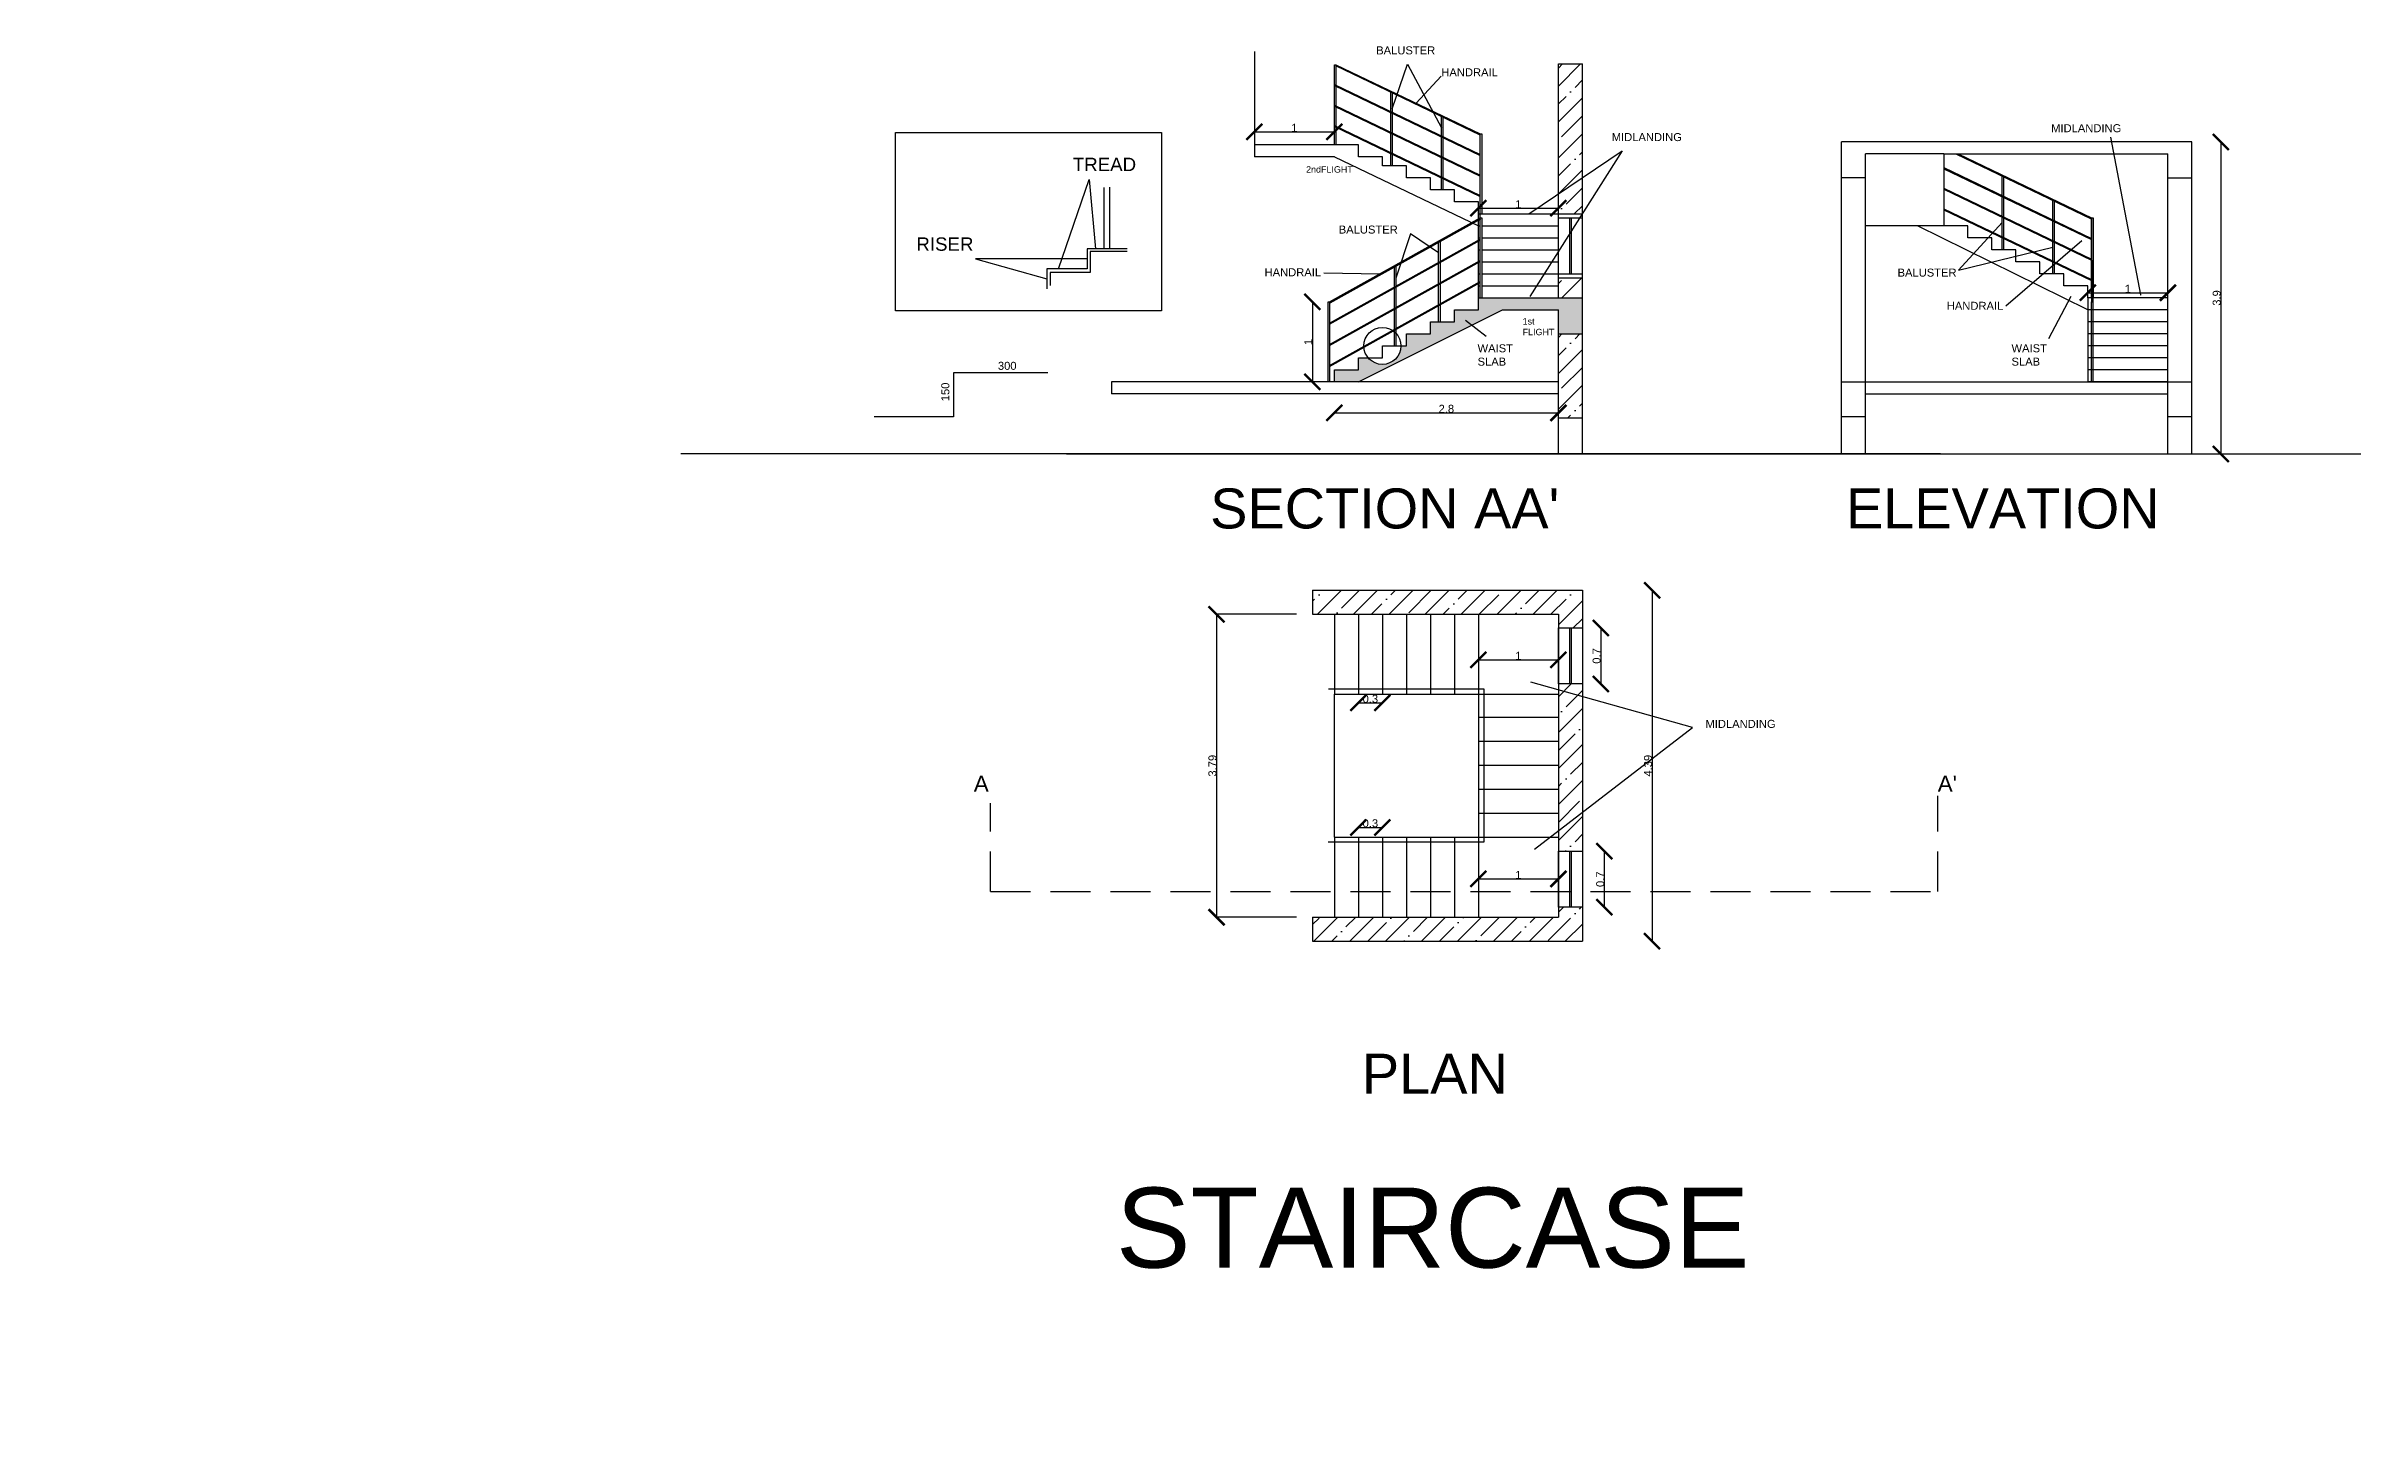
# Model space of a CAD drawing. Header units: metres. Extents: x 3586 to 7307, y 3108 to 6437.
# Drawn here: x 4060.34 to 4089.27, y 3231.25 to 3248.62 of the extents above; entities that cross this region are included whole.
import ezdxf

# ---------------------------------------------------------------- set-up
doc = ezdxf.new("R2010")
doc.units = ezdxf.units.M
doc.linetypes.add('DASHED', pattern=[0.75, 0.5, -0.25])
for name, color, linetype in [('section line', 20, 'DASHED'), ('wall', 7, 'Continuous'), ('window', 140, 'Continuous')]:
    doc.layers.add(name, color=color, linetype=linetype)
doc.styles.get("Standard").update_dxf_attribs({"font": 'arial.ttf'})
doc.dimstyles.new('ISO-25', dxfattribs={"dimtxt": 0.1, "dimasz": 0.2, "dimexe": 0, "dimexo": 1, "dimgap": 0, "dimtad": 1, "dimdsep": 46, "dimtxsty": 'Standard', "dimblk": 'ARCHTICK', "dimcen": 0, "dimadec": 0, "dimazin": 0, "dimtfac": 1, "dimtmove": 0, "dimatfit": 3, "dimldrblk": 'ARCHTICK', "dimfxl": 1, "dimfxlon": 1, "dimarcsym": 0})

# ---------------------------------------------------------------- blocks, each defined once
blk = doc.blocks.new('_ArchTick')
at = {"color": 0, "linetype": 'ByBlock', "const_width": 0.15}
blk.add_lwpolyline([(-0.5, -0.5), (0.5, 0.5)], dxfattribs=at)
blk = doc.blocks.new('*D565')
at = {"color": 0, "lineweight": -2, "transparency": 16777216}
blk.add_line((4080.413, 3241.816), (4080.413, 3237.429), dxfattribs=at)
at = {"layer": 'Defpoints', "color": 0, "transparency": 16777216}
for p in [(4079.542, 3241.816), (4079.542, 3237.429), (4080.413, 3237.429)]:
    blk.add_point(p, dxfattribs=at)
at = {"color": 0, "lineweight": -2, "transparency": 16777216, "xscale": 0.2, "yscale": 0.2, "zscale": 0.2}
for p, rotation in [((4080.413, 3241.816), 90), ((4080.413, 3237.429), 270)]:
    blk.add_blockref('_ArchTick', p, dxfattribs=dict(at, rotation=rotation))
at = {"color": 0, "transparency": 16777216, "insert": (4080.362, 3239.623), "char_height": 0.1, "attachment_point": 5, "rotation": 90}
blk.add_mtext('4.39', dxfattribs=at)
blk = doc.blocks.new('*D566')
at = {"color": 0, "lineweight": -2, "transparency": 16777216}
for p, q in [((4075.97, 3241.516), (4074.97, 3241.516)), ((4074.97, 3241.516), (4074.97, 3237.729)), ((4075.97, 3237.729), (4074.97, 3237.729))]:
    blk.add_line(p, q, dxfattribs=at)
at = {"layer": 'Defpoints', "color": 0, "transparency": 16777216}
for p in [(4079.242, 3241.516), (4074.97, 3237.729), (4079.242, 3237.729)]:
    blk.add_point(p, dxfattribs=at)
at = {"color": 0, "lineweight": -2, "transparency": 16777216, "xscale": 0.2, "yscale": 0.2, "zscale": 0.2}
for p, rotation in [((4074.97, 3241.516), 90), ((4074.97, 3237.729), 270)]:
    blk.add_blockref('_ArchTick', p, dxfattribs=dict(at, rotation=rotation))
at = {"color": 0, "transparency": 16777216, "insert": (4074.919, 3239.623), "char_height": 0.1, "attachment_point": 5, "rotation": 90}
blk.add_mtext('3.79', dxfattribs=at)
blk = doc.blocks.new('*D567')
at = {"color": 0, "lineweight": -2, "transparency": 16777216}
blk.add_line((4079.771, 3241.345), (4079.771, 3240.645), dxfattribs=at)
at = {"layer": 'Defpoints', "color": 0, "transparency": 16777216}
for p in [(4079.542, 3241.345), (4079.542, 3240.645), (4079.771, 3240.645)]:
    blk.add_point(p, dxfattribs=at)
at = {"color": 0, "lineweight": -2, "transparency": 16777216, "xscale": 0.2, "yscale": 0.2, "zscale": 0.2}
for p, rotation in [((4079.771, 3241.345), 90), ((4079.771, 3240.645), 270)]:
    blk.add_blockref('_ArchTick', p, dxfattribs=dict(at, rotation=rotation))
at = {"color": 0, "transparency": 16777216, "insert": (4079.72, 3240.995), "char_height": 0.1, "attachment_point": 5, "rotation": 90}
blk.add_mtext('0.7', dxfattribs=at)
blk = doc.blocks.new('*D568')
at = {"color": 0, "lineweight": -2, "transparency": 16777216}
for p, q in [((4079.816, 3238.554), (4079.816, 3237.854)), ((4032.208, 3238.201), (4032.208, 3237.281))]:
    blk.add_line(p, q, dxfattribs=at)
at = {"layer": 'Defpoints', "color": 0, "transparency": 16777216}
for p in [(4079.542, 3238.554), (4031.304, 3238.201), (4079.542, 3237.854), (4079.816, 3237.854), (4031.304, 3237.281), (4032.208, 3237.281)]:
    blk.add_point(p, dxfattribs=at)
at = {"color": 0, "lineweight": -2, "transparency": 16777216, "xscale": 0.2, "yscale": 0.2, "zscale": 0.2}
for p, rotation in [((4079.816, 3238.554), 90), ((4032.208, 3238.201), 90), ((4079.816, 3237.854), 270), ((4032.208, 3237.281), 270)]:
    blk.add_blockref('_ArchTick', p, dxfattribs=dict(at, rotation=rotation))
at = {"color": 0, "transparency": 16777216, "char_height": 0.1, "attachment_point": 5, "rotation": 90}
for s, insert in [('0.7', (4079.765, 3238.204)), ('0.92', (4032.157, 3237.741))]:
    blk.add_mtext(s, dxfattribs=dict(at, insert=insert))
blk = doc.blocks.new('*D569')
at = {"color": 0, "lineweight": -2, "transparency": 16777216}
for p, q in [((4078.242, 3238.208), (4079.242, 3238.208)), ((4037.166, 3237.931), (4037.166, 3237.281))]:
    blk.add_line(p, q, dxfattribs=at)
at = {"layer": 'Defpoints', "color": 0, "transparency": 16777216}
for p in [(4078.242, 3238.153), (4079.242, 3238.208), (4079.242, 3238.153), (4037.824, 3237.931), (4037.166, 3237.281), (4037.824, 3237.281)]:
    blk.add_point(p, dxfattribs=at)
at = {"color": 0, "lineweight": -2, "transparency": 16777216, "xscale": 0.2, "yscale": 0.2, "zscale": 0.2}
for p, rotation in [((4078.242, 3238.208), 180), ((4037.166, 3237.931), 90), ((4037.166, 3237.281), 270)]:
    blk.add_blockref('_ArchTick', p, dxfattribs=dict(at, rotation=rotation))
blk.add_blockref('_ArchTick', (4079.242, 3238.208), dxfattribs=at)
at = {"color": 0, "transparency": 16777216, "insert": (4078.742, 3238.258), "char_height": 0.1, "attachment_point": 5}
blk.add_mtext('1', dxfattribs=at)
at = {"color": 0, "transparency": 16777216, "insert": (4037.115, 3237.606), "char_height": 0.1, "attachment_point": 5, "rotation": 90}
blk.add_mtext('0.65', dxfattribs=at)
blk = doc.blocks.new('*D570')
at = {"color": 0, "lineweight": -2, "transparency": 16777216}
for p, q in [((4078.242, 3240.947), (4079.242, 3240.947)), ((4040.842, 3238.184), (4040.842, 3237.281))]:
    blk.add_line(p, q, dxfattribs=at)
at = {"layer": 'Defpoints', "color": 0, "transparency": 16777216}
for p in [(4078.242, 3241.037), (4079.242, 3241.037), (4079.242, 3240.947), (4040.308, 3238.184), (4040.308, 3237.281), (4040.842, 3237.281)]:
    blk.add_point(p, dxfattribs=at)
at = {"color": 0, "lineweight": -2, "transparency": 16777216, "xscale": 0.2, "yscale": 0.2, "zscale": 0.2}
for p, rotation in [((4078.242, 3240.947), 180), ((4040.842, 3238.184), 90), ((4040.842, 3237.281), 270)]:
    blk.add_blockref('_ArchTick', p, dxfattribs=dict(at, rotation=rotation))
blk.add_blockref('_ArchTick', (4079.242, 3240.947), dxfattribs=at)
at = {"color": 0, "transparency": 16777216, "insert": (4078.742, 3240.997), "char_height": 0.1, "attachment_point": 5}
blk.add_mtext('1', dxfattribs=at)
at = {"color": 0, "transparency": 16777216, "insert": (4040.791, 3237.732), "char_height": 0.1, "attachment_point": 5, "rotation": 90}
blk.add_mtext('0.9', dxfattribs=at)
blk = doc.blocks.new('*D571')
at = {"color": 0, "lineweight": -2, "transparency": 16777216}
for p, q in [((4076.742, 3238.852), (4077.042, 3238.852)), ((4040.745, 3232.023), (4040.745, 3231.373))]:
    blk.add_line(p, q, dxfattribs=at)
at = {"layer": 'Defpoints', "color": 0, "transparency": 16777216}
for p in [(4076.742, 3238.729), (4077.042, 3238.852), (4077.042, 3238.729), (4040.308, 3232.023), (4040.308, 3231.373), (4040.745, 3231.373)]:
    blk.add_point(p, dxfattribs=at)
at = {"color": 0, "lineweight": -2, "transparency": 16777216, "xscale": 0.2, "yscale": 0.2, "zscale": 0.2}
for p, rotation in [((4076.742, 3238.852), 180), ((4040.745, 3232.023), 90), ((4040.745, 3231.373), 270)]:
    blk.add_blockref('_ArchTick', p, dxfattribs=dict(at, rotation=rotation))
blk.add_blockref('_ArchTick', (4077.042, 3238.852), dxfattribs=at)
at = {"color": 0, "transparency": 16777216, "insert": (4076.892, 3238.903), "char_height": 0.1, "attachment_point": 5}
blk.add_mtext('0.3', dxfattribs=at)
at = {"color": 0, "transparency": 16777216, "insert": (4040.694, 3231.698), "char_height": 0.1, "attachment_point": 5, "rotation": 90}
blk.add_mtext('0.65', dxfattribs=at)
blk = doc.blocks.new('*D572')
at = {"color": 0, "lineweight": -2, "transparency": 16777216}
for p, q in [((4076.742, 3240.408), (4077.042, 3240.408)), ((4037.197, 3232.276), (4037.197, 3231.373))]:
    blk.add_line(p, q, dxfattribs=at)
at = {"layer": 'Defpoints', "color": 0, "transparency": 16777216}
for p in [(4076.742, 3240.516), (4077.042, 3240.516), (4077.042, 3240.408), (4037.608, 3232.276), (4037.197, 3231.373), (4037.608, 3231.373)]:
    blk.add_point(p, dxfattribs=at)
at = {"color": 0, "lineweight": -2, "transparency": 16777216, "xscale": 0.2, "yscale": 0.2, "zscale": 0.2}
for p, rotation in [((4076.742, 3240.408), 180), ((4037.197, 3232.276), 90), ((4037.197, 3231.373), 270)]:
    blk.add_blockref('_ArchTick', p, dxfattribs=dict(at, rotation=rotation))
blk.add_blockref('_ArchTick', (4077.042, 3240.408), dxfattribs=at)
at = {"color": 0, "transparency": 16777216, "insert": (4076.892, 3240.459), "char_height": 0.1, "attachment_point": 5}
blk.add_mtext('0.3', dxfattribs=at)
at = {"color": 0, "transparency": 16777216, "insert": (4037.146, 3231.825), "char_height": 0.1, "attachment_point": 5, "rotation": 90}
blk.add_mtext('0.9', dxfattribs=at)
blk = doc.blocks.new('*D573')
at = {"color": 0, "lineweight": -2, "transparency": 16777216}
for p, q in [((4078.242, 3246.592), (4079.242, 3246.592)), ((4032.242, 3233.527), (4032.45, 3233.527)), ((4032.45, 3233.527), (4032.45, 3231.358)), ((4032.242, 3231.358), (4032.45, 3231.358))]:
    blk.add_line(p, q, dxfattribs=at)
at = {"layer": 'Defpoints', "color": 0, "transparency": 16777216}
for p in [(4078.242, 3246.595), (4079.242, 3246.595), (4079.242, 3246.592), (4031.242, 3233.527), (4031.242, 3231.358), (4032.45, 3231.358)]:
    blk.add_point(p, dxfattribs=at)
at = {"color": 0, "lineweight": -2, "transparency": 16777216, "xscale": 0.2, "yscale": 0.2, "zscale": 0.2}
for p, rotation in [((4078.242, 3246.592), 180), ((4032.45, 3233.527), 90), ((4032.45, 3231.358), 270)]:
    blk.add_blockref('_ArchTick', p, dxfattribs=dict(at, rotation=rotation))
blk.add_blockref('_ArchTick', (4079.242, 3246.592), dxfattribs=at)
at = {"color": 0, "transparency": 16777216, "insert": (4078.742, 3246.642), "char_height": 0.1, "attachment_point": 5}
blk.add_mtext('1', dxfattribs=at)
at = {"color": 0, "transparency": 16777216, "insert": (4032.4, 3232.443), "char_height": 0.1, "attachment_point": 5, "rotation": 90}
blk.add_mtext('2.17', dxfattribs=at)
blk = doc.blocks.new('*D574')
at = {"color": 0, "lineweight": -2, "transparency": 16777216}
blk.add_line((4075.442, 3247.547), (4076.442, 3247.547), dxfattribs=at)
at = {"layer": 'Defpoints', "color": 0, "transparency": 16777216}
for p in [(4076.442, 3247.547), (4075.442, 3247.385), (4076.442, 3247.385)]:
    blk.add_point(p, dxfattribs=at)
at = {"color": 0, "lineweight": -2, "transparency": 16777216, "xscale": 0.2, "yscale": 0.2, "zscale": 0.2, "rotation": 180}
blk.add_blockref('_ArchTick', (4075.442, 3247.547), dxfattribs=at)
at = {"color": 0, "lineweight": -2, "transparency": 16777216, "xscale": 0.2, "yscale": 0.2, "zscale": 0.2}
blk.add_blockref('_ArchTick', (4076.442, 3247.547), dxfattribs=at)
at = {"color": 0, "transparency": 16777216, "insert": (4075.942, 3247.597), "char_height": 0.1, "attachment_point": 5}
blk.add_mtext('1', dxfattribs=at)
blk = doc.blocks.new('*D575')
at = {"color": 0, "lineweight": -2, "transparency": 16777216}
for p, q in [((4087.521, 3247.42), (4087.521, 3243.52)), ((4076.167, 3245.42), (4076.167, 3244.42))]:
    blk.add_line(p, q, dxfattribs=at)
at = {"layer": 'Defpoints', "color": 0, "transparency": 16777216}
for p in [(4087.159, 3247.42), (4076.364, 3245.42), (4076.167, 3244.42), (4076.364, 3244.42), (4087.159, 3243.52), (4087.521, 3243.52)]:
    blk.add_point(p, dxfattribs=at)
at = {"color": 0, "lineweight": -2, "transparency": 16777216, "xscale": 0.2, "yscale": 0.2, "zscale": 0.2}
for p, rotation in [((4087.521, 3247.42), 90), ((4076.167, 3245.42), 90), ((4076.167, 3244.42), 270), ((4087.521, 3243.52), 270)]:
    blk.add_blockref('_ArchTick', p, dxfattribs=dict(at, rotation=rotation))
at = {"color": 0, "transparency": 16777216, "char_height": 0.1, "attachment_point": 5, "rotation": 90}
for s, insert in [('3.9', (4087.47, 3245.47)), ('1', (4076.117, 3244.92))]:
    blk.add_mtext(s, dxfattribs=dict(at, insert=insert))
blk = doc.blocks.new('*D576')
at = {"color": 0, "lineweight": -2, "transparency": 16777216}
for p, q in [((4085.859, 3245.535), (4086.859, 3245.535)), ((4076.442, 3244.033), (4079.242, 3244.033))]:
    blk.add_line(p, q, dxfattribs=at)
at = {"layer": 'Defpoints', "color": 0, "transparency": 16777216}
for p in [(4085.859, 3245.524), (4086.859, 3245.535), (4086.859, 3245.524), (4076.442, 3244.42), (4079.242, 3244.42), (4079.242, 3244.033)]:
    blk.add_point(p, dxfattribs=at)
at = {"color": 0, "lineweight": -2, "transparency": 16777216, "xscale": 0.2, "yscale": 0.2, "zscale": 0.2, "rotation": 180}
for p in [(4085.859, 3245.535), (4076.442, 3244.033)]:
    blk.add_blockref('_ArchTick', p, dxfattribs=at)
at = {"color": 0, "lineweight": -2, "transparency": 16777216, "xscale": 0.2, "yscale": 0.2, "zscale": 0.2}
for p in [(4086.859, 3245.535), (4079.242, 3244.033)]:
    blk.add_blockref('_ArchTick', p, dxfattribs=at)
at = {"color": 0, "transparency": 16777216, "char_height": 0.1, "attachment_point": 5}
for s, insert in [('1', (4086.359, 3245.585)), ('2.8', (4077.842, 3244.084))]:
    blk.add_mtext(s, dxfattribs=dict(at, insert=insert))

msp = doc.modelspace()

# ---------------------------------------------------------------- hatches: boundary and pattern name
h = msp.add_hatch(color=0)
h.dxf.hatch_style = 1
h.paths.add_polyline_path([(4078.542, 3245.32), (4079.242, 3245.32), (4079.242, 3245.02), (4079.542, 3245.02), (4079.542, 3245.47), (4078.242, 3245.47), (4078.242, 3245.32), (4077.942, 3245.32), (4077.942, 3245.17), (4077.642, 3245.17), (4077.642, 3245.02), (4077.342, 3245.02), (4077.342, 3244.87), (4077.274, 3244.87, -0.697506), (4076.866, 3244.72), (4076.742, 3244.72), (4076.742, 3244.57), (4076.442, 3244.57), (4076.442, 3244.42), (4076.742, 3244.42)])
at = {"layer": 'section line'}
h = msp.add_hatch(dxfattribs=at)
h.set_pattern_fill('ANSI35', color=0, scale=0.05)
h.paths.add_polyline_path([(4079.542, 3248.396), (4079.242, 3248.396), (4079.242, 3246.52), (4079.542, 3246.52)])
h.paths.add_polyline_path([(4079.542, 3245.02), (4079.242, 3245.02), (4079.242, 3243.97), (4079.542, 3243.97)])
h.paths.add_polyline_path([(4079.542, 3245.72), (4079.242, 3245.72), (4079.242, 3245.47), (4079.542, 3245.47)])
h.paths.add_polyline_path([(4079.542, 3241.816), (4076.17, 3241.816), (4076.17, 3241.516), (4079.242, 3241.516), (4079.242, 3241.345), (4079.542, 3241.345)])
h.paths.add_polyline_path([(4079.542, 3240.645), (4079.242, 3240.645), (4079.242, 3238.554), (4079.542, 3238.554)])
h.paths.add_polyline_path([(4079.542, 3237.854), (4079.242, 3237.854), (4079.242, 3237.729), (4076.17, 3237.729), (4076.17, 3237.429), (4079.542, 3237.429)])
h = msp.add_hatch(dxfattribs=at)
h.set_pattern_fill('ANSI35', color=0, scale=0.5)
h.paths.add_polyline_path([(4079.542, 3248.396), (4079.242, 3248.396), (4079.242, 3246.52), (4079.542, 3246.52)])

# ---------------------------------------------------------------- linework, layer by layer
for p, q in [((4075.442, 3248.551), (4075.442, 3247.235)), ((4076.442, 3248.385), (4076.461, 3248.385)), ((4076.442, 3247.385), (4076.442, 3248.385)), ((4076.456, 3248.375), (4078.26, 3247.51)), ((4076.461, 3248.385), (4078.265, 3247.52)), ((4076.461, 3248.385), (4076.461, 3247.385)), ((4077.166, 3247.833), (4077.357, 3248.394)), ((4077.357, 3248.394), (4077.781, 3247.595)), ((4076.442, 3248.137), (4078.265, 3247.263)), ((4076.442, 3248.125), (4078.265, 3247.251)), ((4077.147, 3247.12), (4077.147, 3248.043)), ((4077.166, 3248.034), (4077.166, 3247.12)), ((4077.463, 3247.905), (4077.779, 3248.241)), ((4076.442, 3247.881), (4078.265, 3247.007)), ((4076.442, 3247.868), (4078.265, 3246.994)), ((4077.781, 3246.82), (4077.781, 3247.74)), ((4077.799, 3247.731), (4077.799, 3246.82)), ((4076.442, 3247.624), (4078.265, 3246.75)), ((4076.442, 3247.612), (4078.265, 3246.738)), ((4078.265, 3246.47), (4078.265, 3247.52)), ((4078.266, 3246.52), (4078.266, 3247.52)), ((4078.266, 3247.52), (4078.284, 3247.52)), ((4078.284, 3247.52), (4078.284, 3246.52)), ((4086.142, 3247.48), (4086.519, 3245.508)), ((4076.442, 3247.385), (4075.442, 3247.385)), ((4076.442, 3247.235), (4075.442, 3247.235)), ((4078.873, 3246.52), (4080.038, 3247.309)), ((4080.038, 3247.309), (4078.884, 3245.489)), ((4084.211, 3247.27), (4085.901, 3246.46)), ((4084.237, 3247.27), (4085.906, 3246.47)), ((4072.996, 3245.835), (4073.376, 3246.952)), ((4073.376, 3246.952), (4073.457, 3246.086)), ((4073.566, 3246.086), (4073.566, 3246.849)), ((4073.638, 3246.086), (4073.638, 3246.853)), ((4084.059, 3247.099), (4085.906, 3246.213)), ((4084.059, 3247.086), (4085.906, 3246.201)), ((4084.059, 3246.842), (4085.906, 3245.957)), ((4084.059, 3246.83), (4085.906, 3245.944)), ((4084.787, 3246.07), (4084.787, 3246.993)), ((4084.806, 3246.984), (4084.806, 3246.07)), ((4084.059, 3246.586), (4085.906, 3245.7)), ((4084.059, 3246.573), (4085.906, 3245.688)), ((4085.421, 3245.77), (4085.421, 3246.69)), ((4085.439, 3246.681), (4085.439, 3245.77)), ((4076.382, 3245.42), (4078.265, 3246.47)), ((4076.388, 3245.41), (4078.271, 3246.46)), ((4076.388, 3245.41), (4078.271, 3246.46)), ((4077.395, 3246.272), (4077.211, 3245.716)), ((4077.744, 3246.034), (4077.395, 3246.272)), ((4078.265, 3245.47), (4078.265, 3246.47)), ((4078.265, 3246.47), (4078.284, 3246.47)), ((4078.284, 3246.47), (4078.284, 3245.47)), ((4084.787, 3246.414), (4084.241, 3245.818)), ((4085.906, 3246.47), (4085.904, 3245.42)), ((4085.906, 3245.47), (4085.906, 3246.47)), ((4085.906, 3246.47), (4085.924, 3246.47)), ((4085.924, 3246.47), (4085.923, 3245.42)), ((4085.924, 3246.47), (4085.924, 3245.47)), ((4073.351, 3245.961), (4071.958, 3245.961)), ((4071.958, 3245.961), (4072.85, 3245.71)), ((4073.853, 3246.086), (4073.351, 3246.086)), ((4073.351, 3246.086), (4073.351, 3245.835)), ((4076.382, 3245.155), (4078.265, 3246.205)), ((4076.382, 3245.142), (4078.265, 3246.192)), ((4077.744, 3245.17), (4077.744, 3246.17)), ((4077.763, 3246.17), (4077.763, 3245.17)), ((4084.241, 3245.818), (4085.421, 3246.105)), ((4084.835, 3245.372), (4085.783, 3246.188)), ((4073.351, 3245.835), (4072.85, 3245.835)), ((4072.85, 3245.835), (4072.85, 3245.585)), ((4076.312, 3245.786), (4077.011, 3245.77)), ((4076.382, 3244.89), (4078.265, 3245.94)), ((4076.382, 3244.877), (4078.265, 3245.927)), ((4076.382, 3244.625), (4078.265, 3245.675)), ((4076.382, 3244.612), (4078.265, 3245.662)), ((4077.192, 3244.87), (4077.192, 3245.87)), ((4077.211, 3245.87), (4077.211, 3244.87)), ((4076.364, 3244.42), (4076.364, 3245.42)), ((4076.364, 3245.42), (4076.382, 3245.42)), ((4076.382, 3245.42), (4076.382, 3244.42)), ((4085.37, 3244.965), (4085.651, 3245.491)), ((4085.859, 3245.47), (4085.859, 3244.42)), ((4085.904, 3244.42), (4085.904, 3245.42)), ((4085.904, 3245.42), (4085.923, 3245.42)), ((4085.904, 3245.366), (4085.904, 3245.366)), ((4085.923, 3245.42), (4085.923, 3244.42)), ((4086.519, 3245.508), (4086.512, 3245.511)), ((4086.519, 3245.508), (4086.525, 3245.514)), ((4078.08, 3245.191), (4078.339, 3244.993)), ((4072.861, 3244.533), (4071.682, 3244.533)), ((4071.682, 3244.533), (4071.682, 3243.984)), ((4071.682, 3243.984), (4070.691, 3243.984)), ((4082.779, 3243.987), (4083.079, 3243.987)), ((4086.859, 3243.987), (4087.159, 3243.987)), ((4084.019, 3243.52), (4089.269, 3243.52)), ((4078.315, 3240.581), (4076.369, 3240.581)), ((4078.315, 3238.672), (4078.315, 3240.581)), ((4080.918, 3240.101), (4078.899, 3240.668)), ((4078.944, 3238.579), (4080.918, 3240.101)), ((4076.365, 3238.672), (4078.315, 3238.672))]:
    msp.add_line(p, q)
msp.add_lwpolyline([(4070.956, 3247.539), (4074.282, 3247.539), (4074.282, 3245.308), (4070.956, 3245.308)], close=True)
msp.add_circle((4077.042, 3244.87), 0.231)
for p, q in [((4079.242, 3248.396), (4079.542, 3248.396)), ((4073.853, 3246.052), (4073.391, 3246.052)), ((4073.391, 3246.052), (4073.391, 3245.788)), ((4073.391, 3245.788), (4072.892, 3245.788)), ((4072.892, 3245.788), (4072.892, 3245.625)), ((4073.658, 3244.42), (4073.658, 3244.27)), ((4072.144, 3238.05), (4072.144, 3239.155)), ((4083.983, 3238.05), (4083.983, 3239.247)), ((4072.144, 3238.05), (4083.983, 3238.05))]:
    msp.add_line(p, q, dxfattribs=at)
at = {"layer": 'wall'}
for p, q in [((4079.242, 3245.47), (4079.242, 3248.396)), ((4079.542, 3243.52), (4079.542, 3248.396)), ((4082.779, 3243.52), (4082.779, 3247.42)), ((4087.159, 3247.42), (4082.779, 3247.42)), ((4087.159, 3243.52), (4087.159, 3247.42)), ((4076.742, 3247.385), (4076.442, 3247.385)), ((4076.442, 3247.235), (4078.242, 3246.37)), ((4076.742, 3247.235), (4076.742, 3247.385)), ((4077.042, 3247.235), (4076.742, 3247.235)), ((4077.042, 3247.12), (4077.042, 3247.235)), ((4077.342, 3247.12), (4077.042, 3247.12)), ((4077.342, 3246.97), (4077.342, 3247.12)), ((4083.079, 3243.52), (4083.079, 3247.27)), ((4084.059, 3247.27), (4083.079, 3247.27)), ((4084.059, 3247.27), (4084.059, 3246.37)), ((4084.059, 3247.27), (4086.859, 3247.27)), ((4086.859, 3243.52), (4086.859, 3247.27)), ((4077.642, 3246.97), (4077.342, 3246.97)), ((4077.642, 3246.82), (4077.642, 3246.97)), ((4077.942, 3246.82), (4077.642, 3246.82)), ((4077.942, 3246.67), (4077.942, 3246.82)), ((4083.079, 3246.97), (4082.779, 3246.97)), ((4086.859, 3246.97), (4087.159, 3246.97)), ((4078.242, 3246.67), (4077.942, 3246.67)), ((4078.242, 3246.52), (4078.242, 3246.67)), ((4078.242, 3246.52), (4079.242, 3246.52)), ((4078.242, 3245.47), (4078.242, 3246.52)), ((4078.242, 3246.37), (4078.265, 3246.37)), ((4078.284, 3246.37), (4079.242, 3246.37)), ((4084.059, 3246.37), (4083.079, 3246.37)), ((4085.859, 3245.32), (4083.728, 3246.37)), ((4084.359, 3246.37), (4084.059, 3246.37)), ((4084.359, 3246.22), (4084.359, 3246.37)), ((4078.242, 3246.22), (4078.265, 3246.22)), ((4078.242, 3246.07), (4078.265, 3246.07)), ((4078.284, 3246.22), (4079.242, 3246.22)), ((4078.284, 3246.07), (4079.242, 3246.07)), ((4084.659, 3246.22), (4084.359, 3246.22)), ((4084.659, 3246.07), (4084.659, 3246.22)), ((4084.809, 3246.07), (4084.659, 3246.07)), ((4084.959, 3246.07), (4084.809, 3246.07)), ((4084.959, 3245.92), (4084.959, 3246.07)), ((4078.242, 3245.92), (4078.265, 3245.92)), ((4078.242, 3245.77), (4078.265, 3245.77)), ((4078.284, 3245.92), (4079.242, 3245.92)), ((4078.284, 3245.77), (4079.242, 3245.77)), ((4085.259, 3245.92), (4084.959, 3245.92)), ((4085.259, 3245.77), (4085.259, 3245.92)), ((4085.559, 3245.77), (4085.259, 3245.77)), ((4085.559, 3245.62), (4085.559, 3245.77)), ((4078.242, 3245.62), (4078.265, 3245.62)), ((4078.242, 3245.32), (4078.242, 3245.47)), ((4078.242, 3245.47), (4079.542, 3245.47)), ((4078.284, 3245.62), (4079.242, 3245.62)), ((4085.859, 3245.62), (4085.559, 3245.62)), ((4085.859, 3245.47), (4085.859, 3245.62)), ((4086.859, 3245.47), (4085.859, 3245.47)), ((4076.742, 3244.42), (4078.542, 3245.32)), ((4077.642, 3245.02), (4077.642, 3245.17)), ((4077.642, 3245.17), (4077.942, 3245.17)), ((4077.942, 3245.17), (4077.942, 3245.32)), ((4077.942, 3245.32), (4078.242, 3245.32)), ((4078.542, 3245.32), (4079.242, 3245.32)), ((4079.242, 3243.52), (4079.242, 3245.32)), ((4086.859, 3245.32), (4085.859, 3245.32)), ((4086.859, 3245.17), (4085.859, 3245.17)), ((4077.042, 3244.72), (4077.042, 3244.87)), ((4077.042, 3244.87), (4077.342, 3244.87)), ((4077.342, 3244.87), (4077.342, 3245.02)), ((4077.342, 3245.02), (4077.642, 3245.02)), ((4079.242, 3245.02), (4079.542, 3245.02)), ((4086.859, 3245.02), (4085.859, 3245.02)), ((4086.859, 3244.87), (4085.859, 3244.87)), ((4076.442, 3244.42), (4076.442, 3244.57)), ((4076.442, 3244.57), (4076.742, 3244.57)), ((4076.742, 3244.57), (4076.742, 3244.72)), ((4076.742, 3244.72), (4077.042, 3244.72)), ((4086.859, 3244.72), (4085.859, 3244.72)), ((4086.859, 3244.57), (4085.859, 3244.57)), ((4079.242, 3244.42), (4073.658, 3244.42)), ((4079.242, 3244.27), (4073.658, 3244.27)), ((4082.779, 3244.42), (4087.159, 3244.42)), ((4083.079, 3244.27), (4086.859, 3244.27)), ((4086.859, 3244.42), (4085.859, 3244.42)), ((4079.242, 3243.97), (4079.542, 3243.97)), ((4084.019, 3243.52), (4068.274, 3243.52)), ((4073.093, 3243.52), (4089.269, 3243.52)), ((4079.242, 3243.52), (4079.542, 3243.52)), ((4076.17, 3241.816), (4079.542, 3241.816)), ((4076.17, 3241.816), (4076.17, 3241.516)), ((4079.542, 3241.816), (4079.542, 3237.429)), ((4076.17, 3241.516), (4079.242, 3241.516)), ((4076.442, 3241.516), (4076.442, 3240.516)), ((4076.742, 3241.516), (4076.742, 3240.516)), ((4077.042, 3241.516), (4077.042, 3240.516)), ((4077.342, 3241.516), (4077.342, 3240.516)), ((4077.642, 3241.516), (4077.642, 3240.516)), ((4077.942, 3241.516), (4077.942, 3240.516)), ((4078.242, 3241.516), (4078.242, 3237.729)), ((4079.242, 3241.516), (4079.242, 3237.729)), ((4076.442, 3240.516), (4079.242, 3240.516)), ((4076.442, 3238.729), (4076.442, 3240.516)), ((4078.242, 3240.229), (4079.242, 3240.229)), ((4078.242, 3239.929), (4079.242, 3239.929)), ((4078.242, 3239.629), (4079.242, 3239.629)), ((4078.242, 3239.329), (4079.242, 3239.329)), ((4078.242, 3239.029), (4079.242, 3239.029)), ((4076.442, 3238.729), (4079.242, 3238.729)), ((4076.442, 3238.729), (4076.442, 3237.729)), ((4076.742, 3238.729), (4076.742, 3237.729)), ((4077.042, 3238.729), (4077.042, 3237.729)), ((4077.342, 3238.729), (4077.342, 3237.729)), ((4077.642, 3238.729), (4077.642, 3237.729)), ((4077.942, 3238.729), (4077.942, 3237.729)), ((4076.17, 3237.729), (4079.242, 3237.729)), ((4076.17, 3237.729), (4076.17, 3237.429)), ((4076.17, 3237.429), (4079.542, 3237.429))]:
    msp.add_line(p, q, dxfattribs=at)
at = {"layer": 'window'}
for p, q in [((4079.242, 3246.52), (4079.542, 3246.52)), ((4079.242, 3246.47), (4079.542, 3246.47)), ((4079.382, 3246.47), (4079.382, 3245.77)), ((4079.402, 3246.47), (4079.402, 3245.77)), ((4079.242, 3245.77), (4079.542, 3245.77)), ((4079.242, 3245.72), (4079.542, 3245.72)), ((4079.242, 3240.645), (4079.242, 3241.345)), ((4079.242, 3241.345), (4079.542, 3241.345)), ((4079.382, 3241.345), (4079.382, 3240.645)), ((4079.402, 3241.345), (4079.402, 3240.645)), ((4079.542, 3241.345), (4079.542, 3240.645)), ((4079.542, 3240.645), (4079.242, 3240.645)), ((4079.242, 3237.854), (4079.242, 3238.554)), ((4079.242, 3238.554), (4079.542, 3238.554)), ((4079.382, 3238.554), (4079.382, 3237.854)), ((4079.402, 3238.554), (4079.402, 3237.854)), ((4079.542, 3238.554), (4079.542, 3237.854)), ((4079.542, 3237.854), (4079.242, 3237.854))]:
    msp.add_line(p, q, dxfattribs=at)

# ---------------------------------------------------------------- texts
at = {"attachment_point": 1}
for s, width, gutter_width, heights, insert, char_height in [('BALUSTER', 0.89802, 12.5, [0], (4076.965, 3248.615), 0.1), ('MIDLANDING', 1.90673, 12.5, [0], (4079.909, 3247.531), 0.1), ('MIDLANDING', 1.90673, 12.5, [0], (4085.4, 3247.642), 0.1), ('TREAD', 0.88272, 20.898, [0.173], (4073.173, 3247.223), 0.1672), ('2ndFLIGHT', 0.52871, 12.5, [0], (4076.089, 3247.117), 0.08), ('BALUSTER', 0.89802, 12.5, [0], (4076.497, 3246.375), 0.1), ('RISER', 0.88272, 20.898, [0], (4071.218, 3246.227), 0.1672), ('BALUSTER', 0.89802, 12.5, [0], (4083.481, 3245.837), 0.1), ('1st FLIGHT', 0.52871, 12.5, [0], (4078.795, 3245.218), 0.08), ('WAIST SLAB', 0.63539, 12.5, [0], (4078.232, 3244.891), 0.1), ('WAIST SLAB', 0.63539, 12.5, [0], (4084.905, 3244.891), 0.1), ('300', 1.0333, 12.5, [0], (4072.237, 3244.672), 0.1), ('MIDLANDING', 1.90673, 12.5, [0], (4081.08, 3240.196), 0.1)]:
    msp.add_mtext_dynamic_manual_height_columns(s, width=width, gutter_width=gutter_width, heights=heights, dxfattribs=dict(at, insert=insert, char_height=char_height))
at = {"insert": (4071.53, 3244.179), "char_height": 0.1, "attachment_point": 1, "rotation": 90}
msp.add_mtext_dynamic_manual_height_columns('150', width=1.0333, gutter_width=12.5, heights=[0], dxfattribs=at)
at = {"layer": 'section line', "attachment_point": 1}
for s, width, insert, char_height in [('HANDRAIL', 1.16475, (4077.779, 3248.341), 0.1), ('HANDRAIL', 1.16475, (4075.57, 3245.841), 0.1), ('HANDRAIL', 1.16475, (4084.096, 3245.422), 0.1), ('A', 0.59921, (4071.936, 3239.499), 0.2), ("A'", 0.59921, (4083.983, 3239.499), 0.2), ('STAIRCASE', 10.79532, (4073.712, 3234.349), 1)]:
    msp.add_mtext_dynamic_manual_height_columns(s, width=width, gutter_width=12.5, heights=[0], dxfattribs=dict(at, insert=insert, char_height=char_height))
at = {"layer": 'wall', "char_height": 0.5, "attachment_point": 1}
for s, insert in [("SECTION AA'", (4074.89, 3243.089)), ('ELEVATION', (4082.836, 3243.089)), ('PLAN', (4076.786, 3236.023))]:
    msp.add_mtext_dynamic_manual_height_columns(s, width=6.79775, gutter_width=12.5, heights=[0], dxfattribs=dict(at, insert=insert))

# ---------------------------------------------------------------- dimensions: what is measured, and where the dimension line sits
for base, p1, p2, picture, middle in [((4076.442, 3247.547), (4075.442, 3247.385), (4076.442, 3247.385), '*D574', (4075.942, 3247.597)), ((4079.242, 3246.592), (4078.242, 3246.595), (4079.242, 3246.595), '*D573', (4078.742, 3246.642)), ((4079.242, 3244.033), (4076.442, 3244.42), (4079.242, 3244.42), '*D576', (4077.842, 3244.084)), ((4086.859, 3245.535), (4085.859, 3245.524), (4086.859, 3245.524), '*D576', (4086.359, 3245.585)), ((4079.242, 3240.947), (4078.242, 3241.037), (4079.242, 3241.037), '*D570', (4078.742, 3240.997)), ((4077.042, 3240.408), (4076.742, 3240.516), (4077.042, 3240.516), '*D572', (4076.892, 3240.459)), ((4077.042, 3238.852), (4076.742, 3238.729), (4077.042, 3238.729), '*D571', (4076.892, 3238.903)), ((4079.242, 3238.208), (4078.242, 3238.153), (4079.242, 3238.153), '*D569', (4078.742, 3238.258))]:
    dim = msp.add_linear_dim(base=base, p1=p1, p2=p2, dimstyle='ISO-25')
    dim.commit()
    dim.dimension.update_dxf_attribs({"geometry": picture, "text_midpoint": middle})
for base, p1, p2, picture, middle in [((4076.167, 3244.42), (4076.364, 3245.42), (4076.364, 3244.42), '*D575', (4076.117, 3244.92)), ((4087.521, 3243.52), (4087.159, 3247.42), (4087.159, 3243.52), '*D575', (4087.47, 3245.47)), ((4032.45, 3231.358), (4031.242, 3233.527), (4031.242, 3231.358), '*D573', (4032.4, 3232.443)), ((4080.413, 3237.429), (4079.542, 3241.816), (4079.542, 3237.429), '*D565', (4080.362, 3239.623)), ((4074.97, 3237.729), (4079.242, 3241.516), (4079.242, 3237.729), '*D566', (4074.919, 3239.623)), ((4079.771, 3240.645), (4079.542, 3241.345), (4079.542, 3240.645), '*D567', (4079.72, 3240.995)), ((4040.842, 3237.281), (4040.308, 3238.184), (4040.308, 3237.281), '*D570', (4040.791, 3237.732)), ((4037.197, 3231.373), (4037.608, 3232.276), (4037.608, 3231.373), '*D572', (4037.146, 3231.825)), ((4079.816, 3237.854), (4079.542, 3238.554), (4079.542, 3237.854), '*D568', (4079.765, 3238.204)), ((4032.208, 3237.281), (4031.304, 3238.201), (4031.304, 3237.281), '*D568', (4032.157, 3237.741)), ((4037.166, 3237.281), (4037.824, 3237.931), (4037.824, 3237.281), '*D569', (4037.115, 3237.606))]:
    dim = msp.add_linear_dim(base=base, p1=p1, p2=p2, angle=90, dimstyle='ISO-25')
    dim.commit()
    dim.dimension.update_dxf_attribs({"geometry": picture, "text_midpoint": middle})
dim = msp.add_aligned_dim(p1=(4040.308, 3232.023), p2=(4040.308, 3231.373), distance=0.437, dimstyle='ISO-25')
dim.commit()
dim.dimension.update_dxf_attribs({"geometry": '*D571', "text_midpoint": (4040.694, 3231.698)})

doc.saveas('drawing.dxf')
